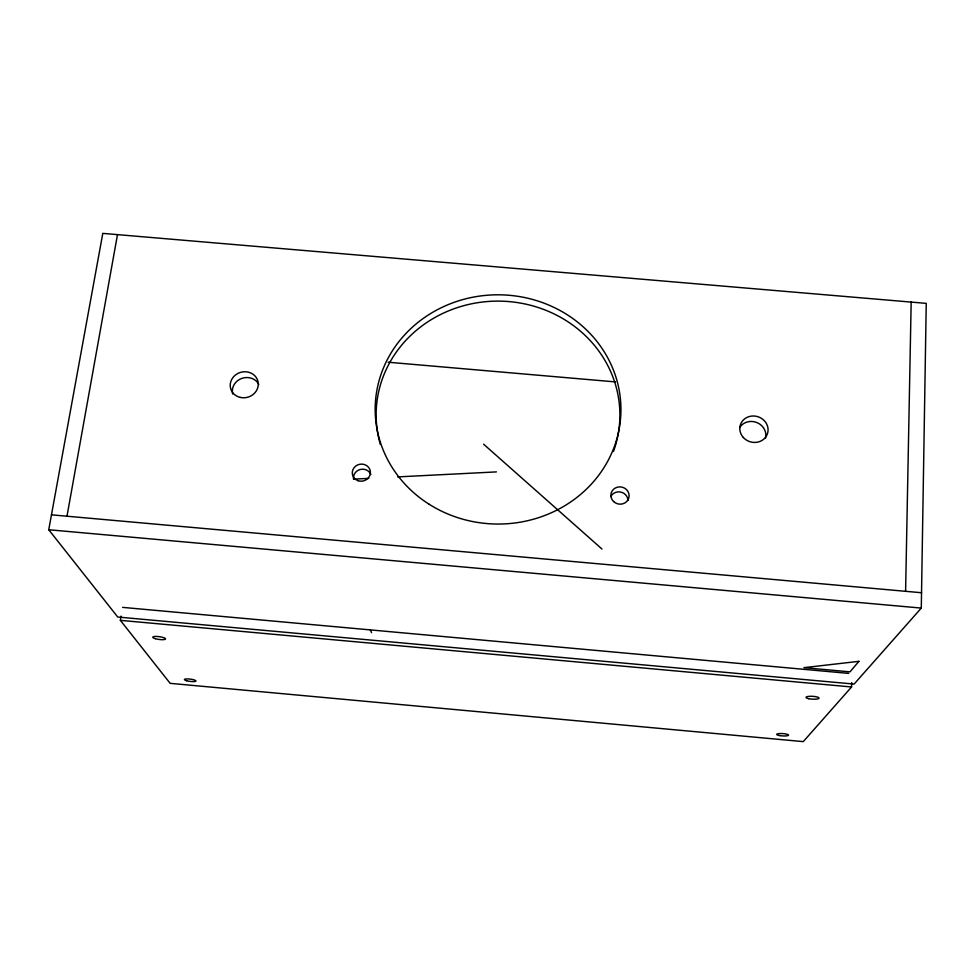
<?xml version="1.0" encoding="UTF-8"?>
<svg xmlns="http://www.w3.org/2000/svg" width="975" height="975" viewBox="0 0 975 975"><rect width="100%" height="100%" fill="white"/><g stroke="black" fill="none" stroke-linecap="round" stroke-linejoin="round"><path stroke-width="1.46" d="M921.29 608.083L926.25 303.371L102.802 233.378L48.75 529.742L117.731 617.017L854.124 684.072L921.29 608.083L48.75 529.742M905.604 591.313L911.174 302.092M121.071 616.09L120.364 620.344L170.15 683.341L803.266 741.622L851.565 686.973L851.687 682.622M66.983 516.214L117.488 234.634M353.596 479.139L368.794 478.372M397.654 476.909L496.409 471.9M388.172 362.225L615.542 381.92M51.468 514.824L921.546 592.739M122.606 607.376L848.689 673.396M120.364 620.344L851.565 686.973M483.588 444.173L601.977 549.023M370.317 629.899L371.572 632.641M380.335 444.454A121.887 113.807 0.4 0 1 501.845 301.178A121.887 113.807 0.4 0 1 613.47 451.498M610.813 496.531A9.055 8.556 11.8 0 1 627.985 500.443M353.547 479.286A9.019 8.482 -11.4 0 1 370.853 474.52M739.696 427.477A14.125 13.041 17.8 0 1 756.99 422.614A14.125 13.041 17.8 0 1 765.509 438.153M232.72 394.058A14.003 12.846 -15.5 0 1 241.605 378.483A14.003 12.846 -15.5 0 1 258.838 384.406M858.914 661.33L849.993 671.86L803.948 667.668L858.914 661.33M808.836 698.722A6.557 1.426 3.3 0 0 819.098 698.21A6.557 1.426 3.3 0 0 809.762 696.296A6.557 1.426 3.3 0 0 808.836 698.722M779.33 735.528A5.935 1.17 3.7 0 0 788.531 735.187A5.935 1.17 3.7 0 0 780 733.529A5.935 1.17 3.7 0 0 779.33 735.528M155.354 638.698A6.484 1.402 7.8 0 0 165.531 639.039A6.484 1.402 7.8 0 0 156.524 636.419A6.484 1.402 7.8 0 0 155.354 638.698M186.7 680.757A5.862 1.158 7.4 0 0 195.963 681.111A5.862 1.158 7.4 0 0 187.907 678.905A5.862 1.158 7.4 0 0 186.7 680.757M429.317 504.367A122.874 114.611 0.4 0 0 620.636 417.556A122.874 114.611 0.4 0 0 444.222 306.345A122.874 114.611 0.4 0 0 429.317 504.367M613.616 501.564A9.128 8.617 11.7 0 0 628.826 497.872A9.128 8.617 11.7 0 0 617.553 487.147A9.128 8.617 11.7 0 0 613.616 501.564M358.154 480.736A9.104 8.543 -11.3 0 0 370.305 471.059A9.104 8.543 -11.3 0 0 355.595 466.16A9.104 8.543 -11.3 0 0 358.154 480.736M743.364 437.519A14.247 13.126 17.7 0 0 767.362 433.997A14.247 13.126 17.7 0 0 751.116 416.142A14.247 13.126 17.7 0 0 743.364 437.519M240.337 397.422A14.113 12.931 -15.4 0 0 257.875 381.091A14.113 12.931 -15.4 0 0 234.524 375.789A14.113 12.931 -15.4 0 0 240.337 397.422"/></g></svg>
